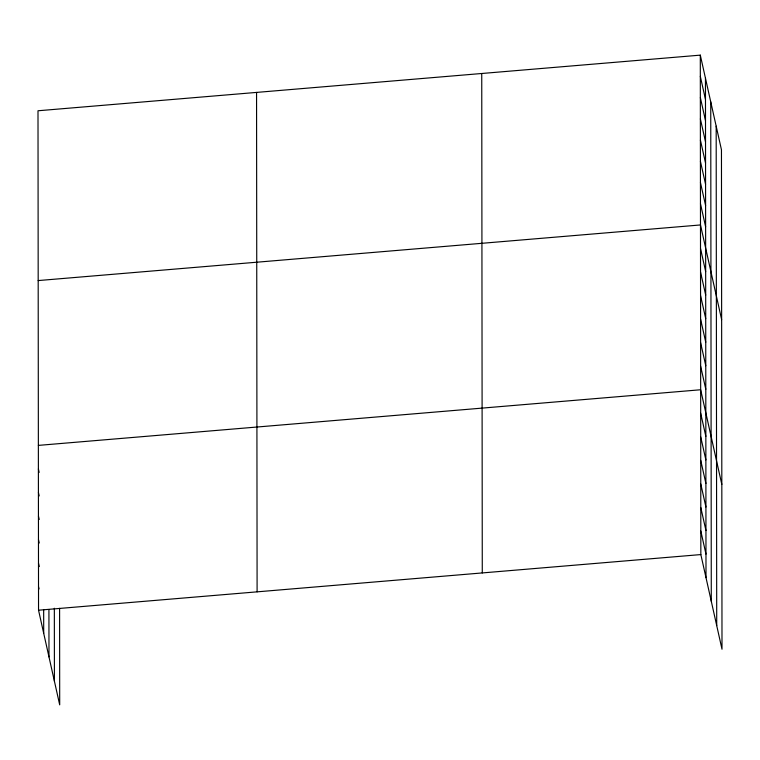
<?xml version="1.0" encoding="UTF-8"?>
<svg xmlns="http://www.w3.org/2000/svg" width="760" height="760" viewBox="0 0 760 760"><rect width="100%" height="100%" fill="white"/><g stroke="black" fill="none" stroke-linecap="round" stroke-linejoin="round"><path stroke-width="1.14" d="M700.302 55.138L700.843 554.572L722 649.23L721.458 149.796L700.302 55.138L38 110.77L38.541 610.204L59.698 704.862L59.593 608.323M38.18 280.573L700.482 224.95L721.639 319.608M38.361 445.388L700.663 389.756L721.819 484.424M38.541 610.204L700.843 554.572M700.321 76.361L705.489 99.455M700.35 97.594L705.508 120.678M700.369 118.816L705.527 141.911M700.397 140.04L705.556 163.134M700.416 161.272L705.575 184.357M700.435 182.495L705.603 205.58M700.463 203.718L705.622 226.812M700.511 248.491L705.669 271.577M700.539 272.033L705.698 295.127M700.558 295.583L705.726 318.668M700.587 319.124L705.745 342.219M700.615 342.674L705.774 365.759M700.635 366.215L705.803 389.3M700.692 413.307L705.85 436.392M700.711 436.848L705.878 459.942M700.739 460.398L705.897 483.483M700.767 483.94L705.926 507.024M700.786 507.481L705.954 530.575M700.815 531.031L705.973 554.116M38.389 468.93L39.159 472.397M38.408 492.48L39.188 495.938M38.437 516.021L39.216 519.489M38.465 539.562L39.235 543.029M38.484 563.112L39.263 566.57M38.513 586.653L39.026 588.962M716.176 126.179L716.718 625.613M710.742 101.849L711.284 601.283M705.461 78.232L706.002 577.667M481.745 73.492L482.277 572.926M256.557 92.406L257.099 591.841M54.34 608.256L54.416 681.245M48.925 609.814L48.982 656.906M43.671 609.748L43.7 633.289"/></g></svg>
